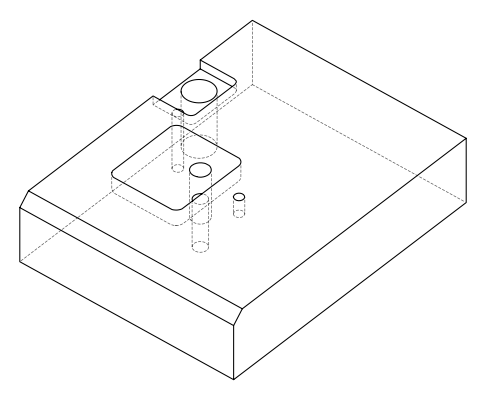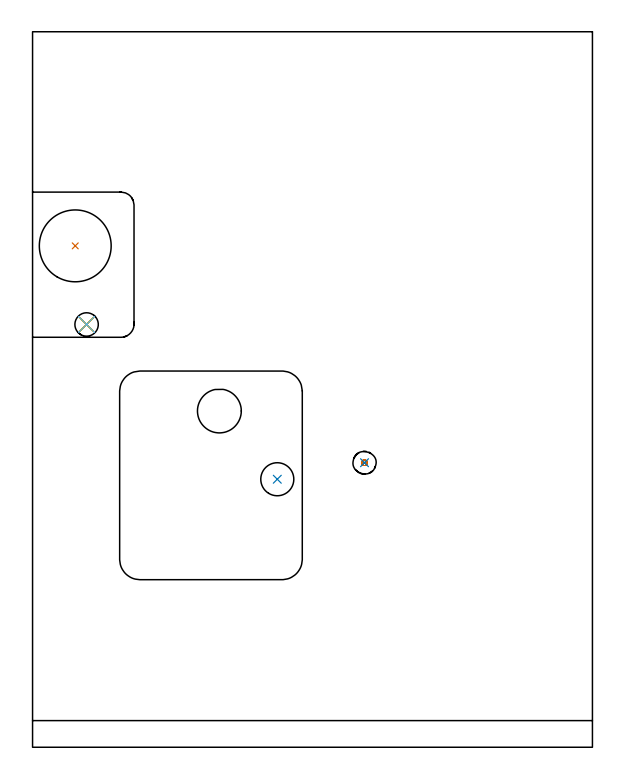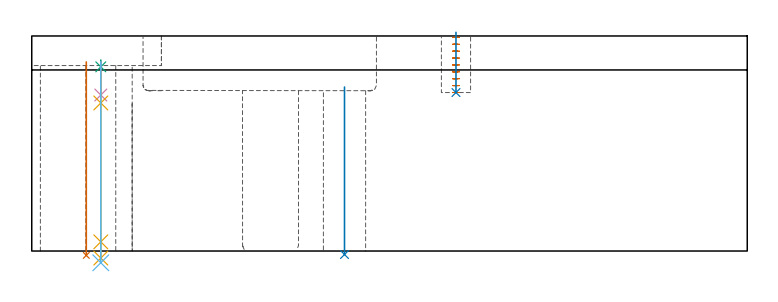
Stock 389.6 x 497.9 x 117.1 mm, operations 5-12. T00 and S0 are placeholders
(PLAN: 12 operations, 11 tool changes, 50.4 min)
(1 AREA_MILL | FG_CHAMFER_SURFACE | UGT0205_001 | 22.11 min | 66661 mm3)
(2 MILL_RECTANGULAR_POCKET | POCKET_RECTANGULAR_STRAIGHT | NXT0201_007 | Follow Part, ap 6.25, ae 75% | 12.07 min | 543583 mm3)
(3 MILL_SLOT | SLOT_PARTIAL_RECTANGULAR | NXT0201_012 | Follow Part, ap 4, ae 75% | 9.6 min | 114243 mm3)
(4 MILL_THROUGH_HOLE_FROM_SOLID_MATERIAL | STEP1HOLE_2 | NXT0201_007 | Circular | 3.92 min | 63460 mm3)
(5 MILL_BLIND_HOLE_FROM_SOLID_MATERIAL | STEP1POCKET | NXT0201_011 | Spiral | 0.69 min | 6095 mm3)
(6 BORE_BLIND_HOLE | STEP1POCKET | UGT0332_074 | 0.13 min | 0 mm3)
(7 SPOT_DRILL | STEP1HOLE | NXT0321_9005460120000 | 0.03 min | 13 mm3)
(8 DRILL_BLIND_HOLE_INTO_CENTER | STEP1HOLE | UGT0301_219 | 0.08 min | 1233 mm3)
(9 GUN_DRILL_THROUGH_HOLE | STEP1HOLE | UGT0307_007 | 0.52 min | 6781 mm3)
(10 DRILL_TO_ENLARGE_THROUGH_HOLE | STEP1HOLE | UGT0301_287 | 0.44 min | 13008 mm3)
(11 INDEXABLE_INSERT_DRILL_THROUGH_HOLE_FROM_SOLID | STEP1HOLE_1 | NXT0302_038 | 0.43 min | 198200 mm3)
(12 INDEXABLE_INSERT_DRILL_THROUGH_HOLE_FROM_SOLID_1 | STEP1HOLE_3 | NXT0302_017 | 0.37 min | 36198 mm3)
(TOOL UGT0205_001 | Chamfer Mill 20 x 3 x 45 deg. | D20 FL50 Z2)
(TOOL NXT0201_007 | ENDMILL 25mm [R216.25-25050GCK54P 1620] | D25 R3 FL54 Z5)
(TOOL NXT0201_012 | ENDMILL 16mm [2P460-1600-NA 1630] | D16 FL38 Z6)
(TOOL NXT0201_011 | ENDMILL 12mm [2P460-1200-NA 1630] | D12 FL38 Z6)
(TOOL UGT0332_074 | 15.8 mm Rough Boring Bar | D15.8)
(TOOL NXT0321_9005460120000 | NC Spot Drill, 142deg, 12mm, Carbide, Uncoated | D12 PA142 FL30 Z2)
(TOOL UGT0301_219 | Twist Drill 10.7 mm | D10.7 PA118 FL90 Z2)
(TOOL UGT0307_007 | Gun Drill 10 mm | D10 PA130 FL24 Z1)
(TOOL UGT0301_287 | Twist Drill 16.3 mm | D16.3 PA118 FL125 Z2)
(TOOL NXT0302_038 | Index. Insert Drill 50mm [880-D5000L50-04] | D50 PA176 FL200 Z2)
(TOOL NXT0302_017 | Index. Insert Drill 23mm [880-D2300L25-05] | D23 PA176 FL115 Z2)
(OP 5 MILL_BLIND_HOLE_FROM_SOLID_MATERIAL)
G17 G21 G94 G90
T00 M6
G54
G17 G0 G90 X231. Y198. S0 M3
G43 Z127.1 H1
Z116.344
G94 G3 X231.741 Y199.209 R0.832 F250.
X230.115 Y199.737 R1.209
X229.263 Y197.115 R1.95
X230.115 Y199.737 R-1.95
X229.689 Y198.426 R0.975
X231. Y198. R0.975
G0 Z112.589
G3 X231.741 Y199.209 R0.832
X230.115 Y199.737 R1.209
X229.263 Y197.115 R1.95
X230.115 Y199.737 R-1.95
X229.689 Y198.426 R0.975
X231. Y198. R0.975
G0 Z108.833
G3 X231.741 Y199.209 R0.832
X230.115 Y199.737 R1.209
X229.263 Y197.115 R1.95
X230.115 Y199.737 R-1.95
X229.689 Y198.426 R0.975
X231. Y198. R0.975
G0 Z105.078
G3 X231.741 Y199.209 R0.832
X230.115 Y199.737 R1.209
X229.263 Y197.115 R1.95
X230.115 Y199.737 R-1.95
X229.689 Y198.426 R0.975
X231. Y198. R0.975
G0 Z101.322
G3 X231.741 Y199.209 R0.832
X230.115 Y199.737 R1.209
X229.263 Y197.115 R1.95
X230.115 Y199.737 R-1.95
X229.689 Y198.426 R0.975
X231. Y198. R0.975
G0 Z97.567
G3 X231.741 Y199.209 R0.832
X230.115 Y199.737 R1.209
X229.263 Y197.115 R1.95
X230.115 Y199.737 R-1.95
X229.689 Y198.426 R0.975
X231. Y198. R0.975
G0 Z93.811
G3 X231.741 Y199.209 R0.832
X230.115 Y199.737 R1.209
X229.263 Y197.115 R1.95
X230.115 Y199.737 R-1.95
X229.689 Y198.426 R0.975
X231. Y198. R0.975
G0 Z90.056
G3 X231.741 Y199.209 R0.832
X230.115 Y199.737 R1.209
X229.263 Y197.115 R1.95
X230.115 Y199.737 R-1.95
X229.689 Y198.426 R0.975
X231. Y198. R0.975
G0 Z86.3
G3 X231.741 Y199.209 R0.832
X230.115 Y199.737 R1.209
X229.263 Y197.115 R1.95
X230.115 Y199.737 R-1.95
X229.689 Y198.426 R0.975
X231. Y198. R0.975
G0 Z127.1
M5
M2
(OP 6 BORE_BLIND_HOLE)
G17 G21 G94 G90
T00 M6
G54
G17 G0 G90 X231. Y198. S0 M3
G43 Z127.1 H0
G94 G85 G98 Z86.3 F250. R119.1
G80
M5
M2
(OP 7 SPOT_DRILL)
G17 G21 G94 G90
T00 M6
G54
G17 G0 G90 X37.6 Y294.2 S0 M3
G43 Z127.1 H0
G94 G81 G98 Z100.298 F250. R104.
G80
M5
M2
(OP 8 DRILL_BLIND_HOLE_INTO_CENTER)
G17 G21 G94 G90
T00 M6
G54
G17 G0 G90 X37.6 Y294.2 S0 M3
G43 Z127.1 H0
G94 G81 G98 Z84.95 F250. R103.
G80
M5
M2
(OP 9 GUN_DRILL_THROUGH_HOLE)
G17 G21 G94 G90
T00 M6
G54
G17 G0 G90 X37.6 Y294.2 M8
G43 Z127.1 H0
Z98.346
S716 M3
G94 G1 Z80.623 F125. M26
G4 X.084
Z5. F250.
G4 X.084
Z-3.832 F125.
G4 X.084
M5
M9
G0 Z98.346
Z127.1
M2
(OP 10 DRILL_TO_ENLARGE_THROUGH_HOLE)
G17 G21 G94 G90
T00 M6
G54
G17 G0 G90 X37.6 Y294.2 S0 M3
G43 Z127.1 H0
G94 G73 G98 Z-6.397 F250. Q15.342 R103.
G80
M5
M2
(OP 11 INDEXABLE_INSERT_DRILL_THROUGH_HOLE_FROM_SOLID)
G17 G21 G94 G90
T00 M6
G54
G17 G0 G90 X29.7 Y348.9 S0 M3
G43 Z127.1 H1
G94 G81 G98 Z-2.373 F250. R103.
G80
M5
M2
(OP 12 INDEXABLE_INSERT_DRILL_THROUGH_HOLE_FROM_SOLID_1)
G17 G21 G94 G90
T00 M6
G54
G17 G0 G90 X170.3 Y186.5 S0 M3
G43 Z127.1 H1
G94 G81 G98 Z-1.902 F250. R89.3
G80
M5
M2
